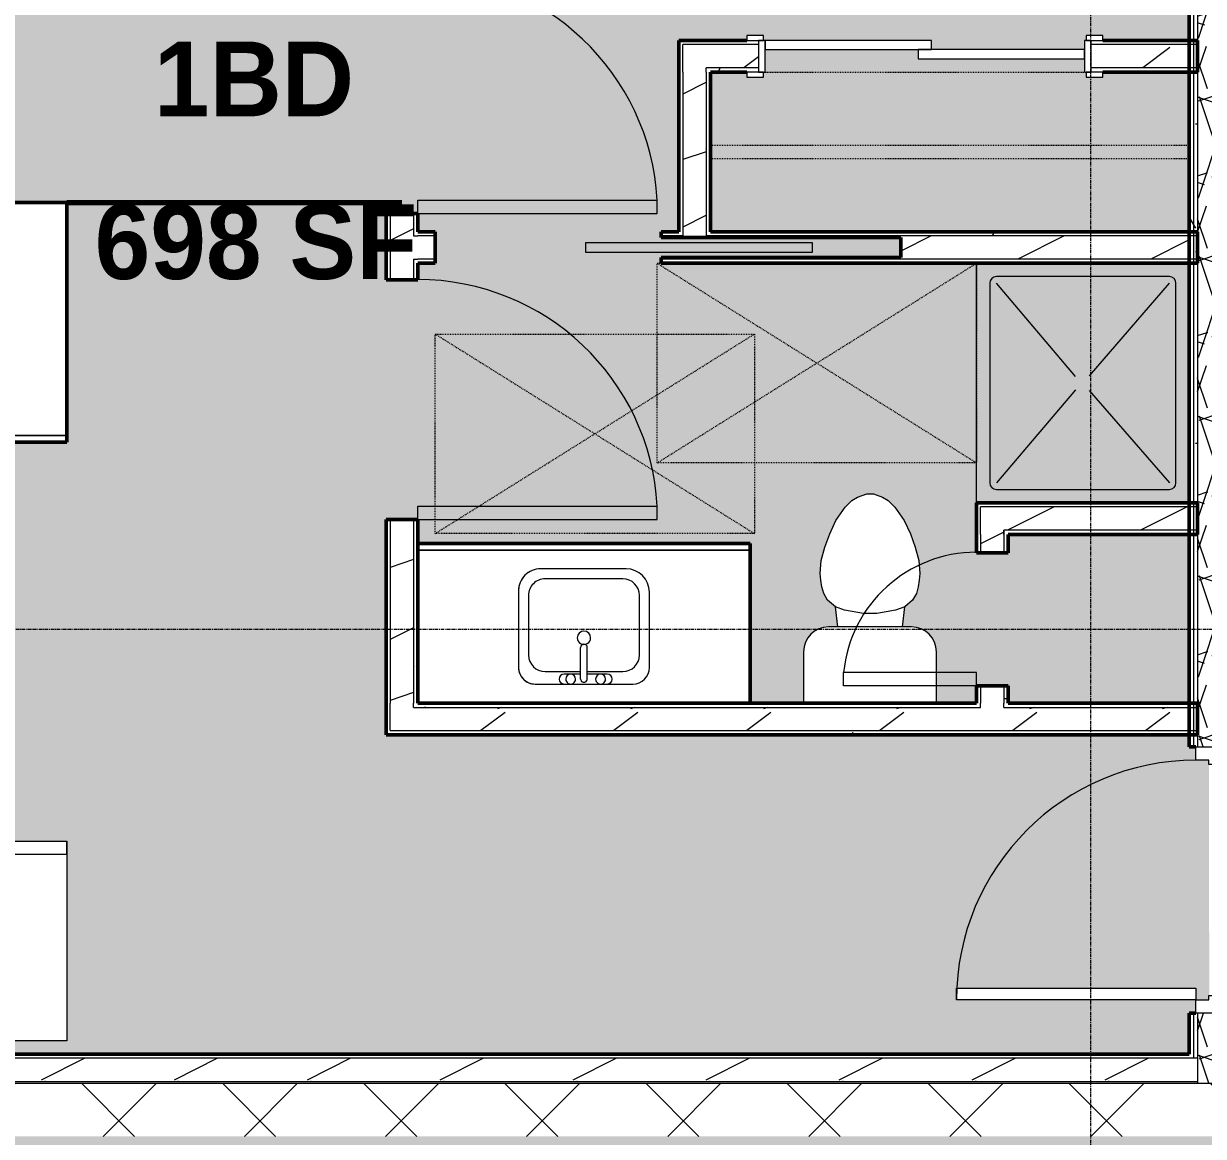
# Model space of a CAD drawing. Header units: inches. Extents: x -4294 to -464, y 9706 to 12475.
# Drawn here: x -3641.8 to -3464.4, y 11771 to 11938.3 of the extents above; entities that cross this region are included whole.
import ezdxf

# ---------------------------------------------------------------- set-up
doc = ezdxf.new("R2010")
doc.units = ezdxf.units.IN
doc.header["$MEASUREMENT"] = 0
doc.linetypes.add('Dash', pattern=[0.25, 0.125, -0.125])
doc.linetypes.add('Grid Line 1_2_', pattern=[0.875, 0.5, -0.125, 0.125, -0.125])
for name, color, linetype, lineweight in [('0-1', 7, 'Continuous', 5), ('0-3', 130, 'Continuous', 70), ('A-ANNO-DIMS', 211, 'Continuous', 9), ('A-ANNO-DIMS-120', 211, 'Continuous', 9), ('A-AREA-2', 130, 'Continuous', 70), ('A-AREA-IDEN', 2, 'Continuous', 9), ('A-AREA-PATT-5', 41, 'Continuous', 9), ('A-DOOR', 31, 'Continuous', 13), ('A-DOOR-1', 7, 'Continuous', 9), ('A-DOOR-2', 90, 'Continuous', 20), ('A-DOOR-5', 31, 'Continuous', 9), ('A-DOOR-6', 31, 'Continuous', 20), ('A-DOOR-FRAM', 31, 'Continuous', 20), ('A-DOOR-FRAM-1', 90, 'Continuous', 20), ('A-GENM-HDLN-1', 7, 'Dash', 9), ('A-WALL', 113, 'Continuous', 13), ('A-WALL-2', 250, 'Continuous', 50), ('A-WALL-3', 50, 'Continuous', 13), ('A-WALL-4', 113, 'Continuous', 50), ('A-WALL-PATT-1', 7, 'Continuous', 9), ('A-WALL-PATT-2', 55, 'Continuous', 9), ('A-WALL-PATT-5', 111, 'Continuous', 9), ('I-WALL-1', 2, 'Continuous', 50), ('P-SANR-FIXT-1', 7, 'Continuous', 9), ('Q-CASE-1', 250, 'Continuous', 50), ('Q-CASE-2', 7, 'Continuous', 9), ('Q-CASE-HDLN-1', 7, 'Dash', 9), ('Q-SPCQ-1', 7, 'Continuous', 9), ('S-GRID-1', 1, 'Grid Line 1_2_', 9)]:
    doc.layers.add(name, color=color, linetype=linetype, lineweight=lineweight)
doc.layers.add('A-AREA-PATT-6', color=254, linetype='Continuous', lineweight=9, transparency=1)
doc.styles.add('Century Gothic_B', font='GOTHICB.TTF', dxfattribs={"height": 11.25})
doc.dimstyles.new('OD__1__Tol__', dxfattribs={"dimscale": 12, "dimtxt": 11.746893, "dimasz": 1.25, "dimexe": 0.9375, "dimexo": 0.625, "dimgap": 0.15625, "dimtad": 1, "dimdec": 0, "dimzin": 3, "dimdsep": 46, "dimlunit": 4, "dimtxsty": 'Century Gothic_B', "dimblk1": 'OBLIQUE', "dimblk2": 'OBLIQUE', "dimsah": 1, "dimcen": 0.09, "dimdle": 0.9375, "dimazin": 0, "dimtfac": 1, "dimtdec": 4, "dimtix": 1, "dimtmove": 0, "dimatfit": 3, "dimfxl": 1, "dimtvp": 1, "dimtfill": 1, "dimfrac": 2, "dimtolj": 1, "dimtzin": 0, "dimarcsym": 2})
pattern_1 = [(0, (0, 0), (38.4, 9.6), [1.584, -27.216, 1.584, -27.216, -153.6]), (0, (0, 0), (38.4, 9.6), [-57.6, 1.584, -56.016, 1.584, -27.216, -67.2]), (0, (0, 0), (38.4, 9.6), [-144, 1.584, -17.616, 1.584, -46.416]), (120, (14.4, 4.8), (-27.513844, 28.4553755), [1.584, -27.216, 1.584, -27.216, -153.6]), (120, (14.4, 4.8), (-27.513844, 28.4553755), [-57.6, 1.584, -56.016, 1.584, -27.216, -67.2]), (120, (14.4, 4.8), (-27.513844, 28.4553755), [-144, 1.584, -17.616, 1.584, -46.416]), (240, (19.2, 24), (-10.886156, -38.0553755), [1.584, -27.216, 1.584, -27.216, -153.6]), (240, (19.2, 24), (-10.886156, -38.0553755), [-57.6, 1.584, -56.016, 1.584, -27.216, -67.2]), (240, (19.2, 24), (-10.886156, -38.0553755), [-144, 1.584, -17.616, 1.584, -46.416])]
pattern_2 = [(216.87, (7.997, 19.992), (59.9755286, 39.9843071), [9.996, -89.964]), (206.565, (19.992, 13.994), (-19.991807, -19.992219), [22.352, -22.352]), (198.435, (19.992, 3.998), (-39.983821, -19.991955), [12.644, -50.576])]

# ---------------------------------------------------------------- blocks, each defined once
blk = doc.blocks.new('OD_CW_Closet - OD_CW_Closet-1929427-FLOOR PLAN - 1ST FLOOR')
at = {"layer": 'Q-CASE-HDLN-1'}
for p, q in [((0.74, -24), (0.74, 0)), ((0.74, 0), (6.24, 0)), ((8.99, 0), (56.99, 0)), ((59.74, 0), (72.74, 0)), ((72.74, 0), (72.74, -24)), ((0.74, -11), (72.74, -11)), ((0.74, -13), (72.74, -13)), ((72.74, -24), (0.74, -24))]:
    blk.add_line(p, q, dxfattribs=at)
blk = doc.blocks.new('Refrigerator_-_Side-by-Side_6047 - 36_ X 30_-1372843-FLOOR PLAN - 1ST FLOOR')
at = {"layer": 'Q-SPCQ-1'}
for p, q in [((-17.88, 15.58), (17.87, 15.58)), ((-17.88, -14.42), (-17.88, 15.58)), ((-17.88, 15.58), (-3.13, 15.58)), ((-17.88, 15.58), (-17.88, 13.58)), ((-3.13, 13.58), (-3.13, 15.58)), ((-2.63, 15.58), (17.87, 15.58)), ((-2.63, 15.58), (-2.63, 13.58)), ((17.87, 15.58), (17.87, -14.42)), ((17.87, 13.58), (17.87, 15.58)), ((-3.13, 13.58), (-17.88, 13.58)), ((17.87, 13.58), (-2.63, 13.58)), ((17.87, -14.42), (-17.88, -14.42))]:
    blk.add_line(p, q, dxfattribs=at)
blk = doc.blocks.new('OD_CW_Base Cabinet - OD_CW_Base Cabinet-2111620-FLOOR PLAN - 1ST FLOOR')
at = {"layer": 'Q-CASE-1'}
for p, q in [((0.74, -24), (0.74, 12)), ((0.74, 12), (61.2, 12)), ((91.2, 12), (151.66, 12)), ((151.66, 12), (151.66, -24)), ((151.66, -24), (0.74, -24))]:
    blk.add_line(p, q, dxfattribs=at)
at = {"layer": 'Q-CASE-2'}
for p, q in [((0.74, 11), (0.74, 12)), ((0.74, 12), (61.2, 12)), ((61.2, 11), (0.74, 11)), ((0.74, -24), (0.74, 11)), ((0.74, 11), (61.2, 11)), ((91.2, 12), (151.66, 12)), ((151.66, 11), (91.2, 11)), ((91.2, 11), (151.66, 11)), ((151.66, 12), (151.66, 11)), ((151.66, 11), (151.66, -24)), ((151.66, -24), (0.74, -24))]:
    blk.add_line(p, q, dxfattribs=at)
blk = doc.blocks.new('FOLDING_SLIDING CLOSET - 48_ x 80_-1372832-FLOOR PLAN - 1ST FLOOR')
at = {"layer": 'A-DOOR-1'}
for p, q in [((-24.25, 3), (-26.75, 3)), ((-26.75, 3), (-26.75, 2.25)), ((-26.75, 2.25), (-24.25, 2.25)), ((-24.25, 2.25), (-24.25, 3)), ((26.75, 3), (24.25, 3)), ((24.25, 3), (24.25, 2.25)), ((24.25, 2.25), (26.75, 2.25)), ((26.75, 2.25), (26.75, 3)), ((-24.25, -2.5), (-26.75, -2.5)), ((-26.75, -2.5), (-26.75, -3.25)), ((-26.75, -3.25), (-24.25, -3.25)), ((-24.25, -3.25), (-24.25, -2.5)), ((26.75, -2.5), (24.25, -2.5)), ((24.25, -2.5), (24.25, -3.25)), ((24.25, -3.25), (26.75, -3.25)), ((26.75, -3.25), (26.75, -2.5))]:
    blk.add_line(p, q, dxfattribs=at)
at = {"layer": 'A-DOOR-2'}
for p, q in [((1, 2.25), (-24, 2.25)), ((-24, 2.25), (-24, 0.87)), ((1, 0.87), (1, 2.25)), ((-24, 0.87), (1, 0.87)), ((24, 0.87), (-1, 0.87)), ((-1, 0.87), (-1, -0.5)), ((24, -0.5), (24, 0.87)), ((-1, -0.5), (24, -0.5))]:
    blk.add_line(p, q, dxfattribs=at)
at = {"layer": 'A-DOOR-FRAM-1'}
for p, q in [((-24, 2.25), (-25, 2.25)), ((-25, 2.25), (-25, -2.5)), ((-24, -2.5), (-24, 2.25)), ((24, 2.25), (24, -2.5)), ((25, 2.25), (24, 2.25)), ((25, -2.5), (25, 2.25)), ((-25, -2.5), (-24, -2.5)), ((24, -2.5), (25, -2.5))]:
    blk.add_line(p, q, dxfattribs=at)
blk = doc.blocks.new('Single-Flush - 36_ x 84_-1372839-FLOOR PLAN - 1ST FLOOR')
at = {"layer": 'A-DOOR-1'}
blk.add_arc((18, 2.37), 36.07, 93.1789, 180, dxfattribs=at)
at = {"layer": 'A-DOOR-2'}
for p, q in [((16, 2.37), (16, 38.39)), ((18, 38.39), (16, 38.39)), ((18, 2.37), (18, 38.39)), ((18, 2.37), (16, 2.37))]:
    blk.add_line(p, q, dxfattribs=at)
blk = doc.blocks.new('M_Sink Vanity-Square - 500 x 440mm-1352614-FLOOR PLAN - 1ST FLOOR')
at = {"layer": 'P-SANR-FIXT-1'}
for p, q in [((7.96, 7.09), (-6.72, 7.09)), ((7.96, 7.09), (-6.72, 7.09)), ((3.62, 7.09), (-2.88, 7.09)), ((-2.88, 5.59), (0.12, 5.59)), ((0.12, 6.33), (0.12, 1.59)), ((1.12, 6.33), (1.12, 1.59)), ((1.12, 5.59), (3.62, 5.59)), ((-9.22, 4.59), (-9.22, -6.73)), ((-9.22, 4.59), (-9.22, -6.73)), ((0.12, 5.22), (-5.22, 5.22)), ((6.46, 5.22), (1.12, 5.22)), ((10.46, -6.91), (10.46, 4.59)), ((10.46, -6.91), (10.46, 4.59)), ((-7.72, 2.72), (-7.72, -6.23)), ((8.96, -6.23), (8.96, 2.72)), ((-5.22, -8.73), (6.46, -8.73)), ((-5.72, -10.23), (7.14, -10.23)), ((-5.72, -10.23), (7.14, -10.23))]:
    blk.add_line(p, q, dxfattribs=at)
for centre, radius, start, end in [((-6.72, 4.59), 2.5, 90, 180), ((-6.72, 4.59), 2.5, 90, 180), ((-2.88, 6.34), 0.75, 90, 270), ((-1.88, 6.34), 0.75, 360, 180), ((-1.88, 6.34), 0.75, 180, 0), ((0.62, 6.33), 0.5, 360, 180), ((2.62, 6.34), 0.75, 360, 180), ((2.62, 6.34), 0.75, 180, 360), ((3.62, 6.34), 0.75, 270, 90), ((7.96, 4.59), 2.5, 0, 90), ((7.96, 4.59), 2.5, 360, 90), ((-5.22, 2.72), 2.5, 90, 180), ((6.46, 2.72), 2.5, 0, 90), ((0.62, 0.13), 1, 360, 180), ((0.62, 0.13), 1, 180, 0), ((0.62, 1.59), 0.5, 180, 0), ((-5.72, -6.73), 3.5, 180, 270), ((-5.72, -6.73), 3.5, 180, 270), ((-5.22, -6.23), 2.5, 180, 270), ((6.46, -6.23), 2.5, 270, 0), ((7.14, -6.91), 3.32, 270, 360), ((7.14, -6.91), 3.32, 270, 0)]:
    blk.add_arc(centre, radius, start, end, dxfattribs=at)
blk = doc.blocks.new('Toilet-Domestic-3D - Toilet-Domestic-3D-V13-FLOOR PLAN - 1ST FLOOR')
at = {"layer": 'P-SANR-FIXT-1'}
for p, q in [((-3.74, 10), (-2.74, 11)), ((-2.74, 11), (-1.87, 11.5)), ((-1.87, 11.5), (-0.5, 12)), ((-0.5, 12), (0.5, 12)), ((0.5, 12), (1.87, 11.5)), ((1.87, 11.5), (2.74, 11)), ((2.74, 11), (3.74, 10)), ((-5.13, 8), (-3.74, 10)), ((3.74, 10), (5.13, 8)), ((-6.06, 6), (-5.13, 8)), ((5.13, 8), (6.06, 6)), ((-6.79, 4), (-6.06, 6)), ((6.06, 6), (6.79, 4)), ((-7.33, 1.99), (-6.79, 4)), ((6.79, 4), (7.33, 1.99)), ((-7.5, 0), (-7.33, 1.99)), ((7.33, 1.99), (7.5, 0)), ((-7.41, -1), (-7.5, 0)), ((-7.24, -2), (-7.41, -1)), ((7.41, -1), (7.24, -2)), ((7.5, 0), (7.41, -1)), ((-6.97, -3), (-7.24, -2)), ((-6.4, -4), (-6.97, -3)), ((6.97, -3), (6.4, -4)), ((7.24, -2), (6.97, -3)), ((-5.21, -5), (-6.4, -4)), ((-3.84, -5.5), (-5.21, -5)), ((-4.86, -8.02), (-5.21, -5)), ((5.21, -5), (3.84, -5.5)), ((4.86, -8.02), (5.21, -5)), ((6.4, -4), (5.21, -5)), ((-1, -6), (-3.84, -5.5)), ((1, -6), (-1, -6)), ((3.84, -5.5), (1, -6)), ((6.25, -8.02), (-6.25, -8.02)), ((-9.98, -11.75), (-9.98, -19.48)), ((9.98, -19.48), (9.98, -11.75))]:
    blk.add_line(p, q, dxfattribs=at)
for centre, start, end in [((-6.25, -11.75), 90, 180), ((6.25, -11.75), 0, 90)]:
    blk.add_arc(centre, 3.73, start, end, dxfattribs=at)
blk = doc.blocks.new('OD_CW_Base Cabinet - OD_CW_Base Cabinet-1893915-FLOOR PLAN - 1ST FLOOR')
at = {"layer": 'Q-CASE-1'}
for p, q in [((0.74, 0), (50.74, 0)), ((50.74, 0), (50.74, -24))]:
    blk.add_line(p, q, dxfattribs=at)
at = {"layer": 'Q-CASE-2'}
for p, q in [((0.74, 0), (50.74, 0)), ((50.74, -1), (0.74, -1)), ((0.74, -1), (50.74, -1)), ((50.74, 0), (50.74, -1)), ((50.74, -1), (50.74, -24))]:
    blk.add_line(p, q, dxfattribs=at)
blk = doc.blocks.new('Shower Base-3D - 32_ x 36_-1893838-FLOOR PLAN - 1ST FLOOR')
at = {"layer": 'P-SANR-FIXT-1'}
for p, q in [((-16, -18), (-16, 18)), ((13, 16), (-13, 16)), ((-14, 15), (-14, -15)), ((-1.13, 0.98), (-13, 15)), ((1.01, 1.11), (13, 15)), ((14, -15), (14, 15)), ((-1.12, -1), (-13, -15)), ((0.97, -1.14), (13, -15)), ((-13, -16), (13, -16))]:
    blk.add_line(p, q, dxfattribs=at)
for centre, start, end in [((-13, 15), 90, 180), ((13, 15), 360, 90), ((-13, -15), 180, 270), ((13, -15), 270, 0)]:
    blk.add_arc(centre, 1, start, end, dxfattribs=at)
blk = doc.blocks.new('ADA Clearances - 30_x48_-V35-FLOOR PLAN - 1ST FLOOR')
at = {"layer": 'A-GENM-HDLN-1'}
for p, q in [((15, 24), (-15, -24)), ((-15, 24), (15, -24)), ((-15, -24), (-15, 24)), ((-15, 24), (15, 24)), ((15, 24), (15, 23.37)), ((15, -24), (-15, -24))]:
    blk.add_line(p, q, dxfattribs=at)
blk = doc.blocks.new('Single-Flush - CLOSET-1720256-FLOOR PLAN - 1ST FLOOR')
at = {"layer": 'A-DOOR-1'}
blk.add_arc((10, -2.38), 20.07, 180, 264.2799, dxfattribs=at)
at = {"layer": 'A-DOOR-2'}
for p, q in [((8, -2.38), (8, -22.34)), ((10, -2.38), (8, -2.38)), ((10, -2.38), (10, -22.34)), ((10, -22.34), (8, -22.34))]:
    blk.add_line(p, q, dxfattribs=at)
blk = doc.blocks.new('ADA Clearances - 30_x48_-1721104-FLOOR PLAN - 1ST FLOOR')
at = {"layer": 'A-GENM-HDLN-1'}
for p, q in [((15, 24), (-15, -24)), ((-15, 24), (15, -24)), ((-15, -24), (-15, 24)), ((-15, 24), (15, 24)), ((15, 24), (15, -24)), ((15, -24), (-15, -24))]:
    blk.add_line(p, q, dxfattribs=at)
blk = doc.blocks.new('Pocket_Door_2385 - 34_ x 80_-1722096-FLOOR PLAN - 1ST FLOOR')
at = {"layer": 'A-DOOR-2'}
for p, q in [((-39.67, -0.75), (-39.67, 0.75)), ((-39.67, 0.75), (-5.67, 0.75)), ((-5.67, 0.75), (-5.67, -0.75)), ((-5.67, -0.75), (-39.67, -0.75))]:
    blk.add_line(p, q, dxfattribs=at)
blk = doc.blocks.new('CTR - 1st Phase - Unit Layouts_rvt-1-FLOOR PLAN - 1ST FLOOR')
at = {"layer": 'A-WALL-PATT-1'}
h = blk.add_hatch(dxfattribs=at)
h.set_pattern_fill('FP_3', color=256, style=0, pattern_type=2)
h.set_pattern_definition(pattern_1)
h.paths.add_polyline_path([(-3586.65, 11831.99), (-3586.65, 11863.74), (-3587.27, 11863.74), (-3587.27, 11831.99)], flags=0)
h.paths.add_polyline_path([(-3587.27, 11899.74), (-3586.65, 11899.74), (-3586.65, 11909.74), (-3587.27, 11909.74), (-3587.27, 11902.86)], flags=0)
h.paths.add_polyline_path([(-3586.65, 11945.74), (-3586.65, 11962.99), (-3587.27, 11962.99), (-3587.27, 11945.74)], flags=0)
h.paths.add_polyline_path([(-3586.65, 11966.49), (-3586.65, 11972.69), (-3587.27, 11972.69), (-3587.27, 11966.49)], flags=0)
h.paths.add_polyline_path([(-3587.27, 12034.69), (-3586.65, 12034.69), (-3586.65, 12045.94), (-3587.27, 12045.94), (-3587.27, 12036.44)], flags=0)
h.paths.add_polyline_path([(-3587.27, 12049.44), (-3586.65, 12049.44), (-3586.66, 12080.06), (-3587.27, 12080.06), (-3587.27, 12050.06)], flags=0)
h = blk.add_hatch(dxfattribs=at)
h.set_pattern_fill('FP_3', color=256, style=0, pattern_type=2)
h.set_pattern_definition(pattern_1)
h.paths.add_polyline_path([(-3582.52, 11836.11), (-3582.52, 11863.74), (-3583.15, 11863.74), (-3583.15, 11836.11)], flags=0)
h.paths.add_polyline_path([(-3583.15, 11899.74), (-3582.52, 11899.74), (-3582.52, 11902.86), (-3583.15, 11902.86), (-3583.15, 11902.03)], flags=0)
h.paths.add_polyline_path([(-3582.52, 11906.36), (-3582.52, 11909.74), (-3583.15, 11909.74), (-3583.15, 11906.36)], flags=0)
h.paths.add_polyline_path([(-3582.52, 11945.74), (-3582.52, 11972.69), (-3583.15, 11972.69), (-3583.15, 11945.74)], flags=0)
h.paths.add_polyline_path([(-3582.52, 12034.69), (-3582.52, 12080.06), (-3583.15, 12080.06), (-3583.15, 12034.69)], flags=0)
h = blk.add_hatch(dxfattribs=at)
h.set_pattern_fill('FP_3', color=256, style=0, pattern_type=2)
h.set_pattern_definition(pattern_1)
h.paths.add_polyline_path([(-3538.52, 11930.99), (-3531.27, 11930.99), (-3531.27, 11931.61), (-3539.15, 11931.61), (-3539.15, 11930.99)], flags=0)
h.paths.add_polyline_path([(-3466.52, 11930.99), (-3466.52, 11931.61), (-3481.27, 11931.61), (-3481.27, 11930.99), (-3477.34, 11930.99)], flags=0)
h = blk.add_hatch(dxfattribs=at)
h.set_pattern_fill('FP_3', color=256, style=0, pattern_type=2)
h.set_pattern_definition(pattern_1)
h.paths.add_polyline_path([(-3579.9, 11906.36), (-3579.9, 11906.99), (-3582.52, 11906.99), (-3582.52, 11906.36)], flags=0)
h.paths.add_polyline_path([(-3539.15, 11906.36), (-3466.52, 11906.38), (-3466.52, 11906.99), (-3539.15, 11906.99), (-3539.15, 11906.66)], flags=0)
h.paths.add_polyline_path([(-3545.9, 11906.36), (-3542.65, 11906.36), (-3542.65, 11906.99), (-3545.9, 11906.99), (-3545.9, 11906.66)], flags=0)
h = blk.add_hatch(dxfattribs=at)
h.set_pattern_fill('FP_3', color=256, style=0, pattern_type=2)
h.set_pattern_definition(pattern_1)
h.paths.add_polyline_path([(-3493.77, 11836.11), (-3493.77, 11838.74), (-3494.4, 11838.74), (-3494.4, 11836.11)], flags=0)
h.paths.add_polyline_path([(-3493.77, 11858.74), (-3493.77, 11861.49), (-3494.4, 11861.49), (-3494.4, 11858.74)], flags=0)
h = blk.add_hatch(dxfattribs=at)
h.set_pattern_fill('FP_3', color=256, style=0, pattern_type=2)
h.set_pattern_definition(pattern_1)
h.paths.add_polyline_path([(-3494.4, 11835.49), (-3466.52, 11835.52), (-3466.52, 11836.11), (-3494.4, 11836.11)], flags=0)
h.paths.add_polyline_path([(-3582.52, 11835.49), (-3497.9, 11835.49), (-3497.9, 11836.11), (-3583.15, 11836.11), (-3583.15, 11835.49)], flags=0)
h = blk.add_hatch(dxfattribs=at)
h.set_pattern_fill('FP_3', color=256, style=0, pattern_type=2)
h.set_pattern_definition(pattern_1)
h.paths.add_polyline_path([(-3532.47, 11831.36), (-3466.52, 11831.37), (-3466.52, 11831.99), (-3587.27, 11831.99), (-3587.27, 11831.36), (-3532.52, 11831.36)], flags=0)
at = {"layer": 'A-WALL-PATT-2'}
h = blk.add_hatch(dxfattribs=at)
h.set_pattern_fill('FP_7', color=256, style=0, pattern_type=2)
h.set_pattern_definition(pattern_2)
h.paths.add_polyline_path([(-3583.15, 11835.49), (-3583.15, 11863.74), (-3586.65, 11863.74), (-3586.65, 11835.49)], flags=0)
h.paths.add_polyline_path([(-3586.65, 11899.74), (-3583.15, 11899.74), (-3583.15, 11909.74), (-3586.65, 11909.74)], flags=0)
h.paths.add_polyline_path([(-3583.15, 11945.74), (-3583.15, 11972.69), (-3586.65, 11972.69), (-3586.65, 11945.74)], flags=0)
h.paths.add_polyline_path([(-3586.65, 12034.69), (-3583.15, 12034.69), (-3583.15, 12080.69), (-3586.65, 12080.69), (-3586.65, 12045.94)], flags=0)
h = blk.add_hatch(dxfattribs=at)
h.set_pattern_fill('FP_7', color=256, style=0, pattern_type=2)
h.set_pattern_definition(pattern_2)
h.paths.add_polyline_path([(-3531.27, 11931.61), (-3531.27, 11935.11), (-3542.65, 11935.11), (-3542.65, 11931.61), (-3539.15, 11931.61)], flags=0)
h.paths.add_polyline_path([(-3481.27, 11931.61), (-3466.52, 11931.61), (-3466.52, 11935.11), (-3481.27, 11935.11)], flags=0)
h = blk.add_hatch(dxfattribs=at)
h.set_pattern_fill('FP_7', color=256, style=0, pattern_type=2)
h.set_pattern_definition(pattern_2)
h.paths.add_polyline_path([(-3542.65, 11906.36), (-3539.15, 11906.36), (-3539.15, 11931.61), (-3542.65, 11931.61), (-3542.65, 11906.66)], flags=0)
h = blk.add_hatch(dxfattribs=at)
h.set_pattern_fill('FP_7', color=256, style=0, pattern_type=2)
h.set_pattern_definition(pattern_2)
h.paths.add_polyline_path([(-3583.15, 11902.86), (-3579.9, 11902.86), (-3579.9, 11906.36), (-3583.15, 11906.36)], flags=0)
h.paths.add_polyline_path([(-3466.52, 11902.86), (-3466.52, 11906.36), (-3545.9, 11906.36), (-3545.9, 11906.11), (-3509.9, 11906.11), (-3509.9, 11903.11), (-3545.9, 11903.11), (-3545.9, 11902.86), (-3477.34, 11902.86)], flags=0)
h = blk.add_hatch(dxfattribs=at)
h.set_pattern_fill('FP_7', color=256, style=0, pattern_type=2)
h.set_pattern_definition(pattern_2)
h.paths.add_polyline_path([(-3494.4, 11862.11), (-3466.52, 11862.11), (-3466.52, 11865.61), (-3497.9, 11865.61), (-3497.9, 11862.11)], flags=0)
h = blk.add_hatch(dxfattribs=at)
h.set_pattern_fill('FP_7', color=256, style=0, pattern_type=2)
h.set_pattern_definition(pattern_2)
h.paths.add_polyline_path([(-3497.9, 11835.49), (-3494.4, 11835.49), (-3494.4, 11838.74), (-3497.9, 11838.74), (-3497.9, 11835.91)], flags=0)
h.paths.add_polyline_path([(-3497.9, 11858.74), (-3494.4, 11858.74), (-3494.4, 11862.11), (-3497.9, 11862.11), (-3497.9, 11861.49)], flags=0)
h = blk.add_hatch(dxfattribs=at)
h.set_pattern_fill('FP_7', color=256, style=0, pattern_type=2)
h.set_pattern_definition(pattern_2)
h.paths.add_polyline_path([(-3477.34, 11831.99), (-3465.27, 11831.99), (-3466.52, 11832.14), (-3466.52, 11835.49), (-3586.65, 11835.46), (-3586.65, 11831.99), (-3504.9, 11831.99)], flags=0)
at = {"layer": 'A-AREA-2'}
blk.add_line((-3635.27, 11911.36), (-3584.9, 11911.36), dxfattribs=at)
at = {"layer": 'A-WALL-2'}
for p, q in [((-3533.02, 11935.74), (-3543.27, 11935.74)), ((-3543.27, 11935.74), (-3543.27, 11935.11)), ((-3543.27, 11935.11), (-3543.27, 11930.99)), ((-3465.27, 11935.74), (-3479.52, 11935.74)), ((-3465.27, 11930.99), (-3465.27, 11935.74)), ((-3543.27, 11930.99), (-3543.27, 11906.99)), ((-3538.52, 11930.99), (-3533.02, 11930.99)), ((-3538.52, 11906.99), (-3538.52, 11930.99)), ((-3479.52, 11930.99), (-3465.27, 11930.99)), ((-3582.52, 11909.74), (-3587.27, 11909.74)), ((-3587.27, 11909.74), (-3587.27, 11899.74)), ((-3582.52, 11906.99), (-3582.52, 11909.74)), ((-3579.9, 11906.99), (-3582.52, 11906.99)), ((-3579.9, 11902.24), (-3579.9, 11906.99)), ((-3543.27, 11906.99), (-3545.9, 11906.99)), ((-3545.9, 11906.99), (-3545.9, 11906.11)), ((-3545.9, 11906.11), (-3509.9, 11906.11)), ((-3465.27, 11906.99), (-3538.52, 11906.99)), ((-3509.9, 11906.11), (-3509.9, 11903.11)), ((-3465.27, 11902.24), (-3465.27, 11906.99)), ((-3509.9, 11903.11), (-3545.9, 11903.11)), ((-3545.9, 11903.11), (-3545.9, 11902.24)), ((-3582.52, 11899.74), (-3582.52, 11902.24)), ((-3582.52, 11902.24), (-3579.9, 11902.24)), ((-3545.9, 11902.24), (-3465.27, 11902.24)), ((-3587.27, 11899.74), (-3582.52, 11899.74)), ((-3465.27, 11866.24), (-3498.52, 11866.24)), ((-3498.52, 11866.24), (-3498.52, 11865.61)), ((-3498.52, 11865.61), (-3498.52, 11861.49)), ((-3465.27, 11861.49), (-3465.27, 11866.24)), ((-3582.52, 11863.74), (-3587.27, 11863.74)), ((-3587.27, 11863.74), (-3587.27, 11836.11)), ((-3582.52, 11836.11), (-3582.52, 11863.74)), ((-3498.52, 11861.49), (-3498.52, 11858.74)), ((-3493.77, 11861.49), (-3465.27, 11861.49)), ((-3493.77, 11858.74), (-3493.77, 11861.49)), ((-3498.52, 11858.74), (-3493.77, 11858.74)), ((-3493.77, 11838.74), (-3498.52, 11838.74)), ((-3498.52, 11838.74), (-3498.52, 11836.11)), ((-3493.77, 11836.11), (-3493.77, 11838.74)), ((-3587.27, 11836.11), (-3587.27, 11831.99)), ((-3498.52, 11836.11), (-3582.52, 11836.11)), ((-3465.27, 11836.11), (-3493.77, 11836.11)), ((-3465.27, 11831.36), (-3465.27, 11836.11)), ((-3587.27, 11831.99), (-3587.27, 11831.36)), ((-3587.27, 11831.36), (-3465.27, 11831.36))]:
    blk.add_line(p, q, dxfattribs=at)
at = {"layer": 'A-WALL-3'}
for p, q in [((-3531.27, 11935.11), (-3542.65, 11935.11)), ((-3542.65, 11931.61), (-3542.65, 11935.11)), ((-3465.27, 11935.11), (-3481.27, 11935.11)), ((-3542.65, 11930.99), (-3542.65, 11931.61)), ((-3542.65, 11930.99), (-3542.65, 11906.99)), ((-3531.27, 11931.61), (-3539.15, 11931.61)), ((-3539.15, 11930.99), (-3539.15, 11931.61)), ((-3539.15, 11930.99), (-3539.15, 11906.99)), ((-3465.27, 11931.61), (-3481.27, 11931.61)), ((-3586.65, 11909.74), (-3586.65, 11899.74)), ((-3583.15, 11909.74), (-3583.15, 11906.36)), ((-3583.15, 11906.36), (-3582.52, 11906.36)), ((-3579.9, 11906.36), (-3582.52, 11906.36)), ((-3542.65, 11906.36), (-3545.9, 11906.36)), ((-3542.65, 11906.99), (-3542.65, 11906.36)), ((-3539.15, 11906.99), (-3539.15, 11906.36)), ((-3465.27, 11906.36), (-3539.15, 11906.36)), ((-3583.15, 11902.86), (-3583.15, 11899.74)), ((-3583.15, 11902.86), (-3582.52, 11902.86)), ((-3579.9, 11902.86), (-3582.52, 11902.86)), ((-3465.27, 11902.86), (-3545.9, 11902.86)), ((-3465.27, 11865.61), (-3497.9, 11865.61)), ((-3497.9, 11862.11), (-3497.9, 11865.61)), ((-3586.65, 11863.74), (-3586.65, 11836.11)), ((-3583.15, 11863.74), (-3583.15, 11836.11)), ((-3497.9, 11861.49), (-3497.9, 11862.11)), ((-3494.4, 11862.11), (-3494.4, 11861.49)), ((-3465.27, 11862.11), (-3494.4, 11862.11)), ((-3494.4, 11861.49), (-3494.4, 11862.11)), ((-3497.9, 11861.49), (-3497.9, 11858.74)), ((-3494.4, 11861.49), (-3494.4, 11858.74)), ((-3497.9, 11838.74), (-3497.9, 11836.11)), ((-3494.4, 11838.74), (-3494.4, 11836.11)), ((-3586.65, 11835.49), (-3586.65, 11836.11)), ((-3586.65, 11831.99), (-3586.65, 11835.49)), ((-3583.15, 11835.49), (-3583.15, 11836.11)), ((-3583.15, 11835.49), (-3497.9, 11835.49)), ((-3497.9, 11835.49), (-3497.9, 11836.11)), ((-3494.4, 11835.49), (-3494.4, 11836.11)), ((-3494.4, 11835.49), (-3465.27, 11835.49)), ((-3586.65, 11831.99), (-3465.27, 11831.99))]:
    blk.add_line(p, q, dxfattribs=at)
at = {"layer": '0-3'}
for name, p, rotation in [('Single-Flush - 36_ x 84_-1372839-FLOOR PLAN - 1ST FLOOR', (-3584.9, 11927.74), 270), ('OD_CW_Base Cabinet - OD_CW_Base Cabinet-2111620-FLOOR PLAN - 1ST FLOOR', (-3634.54, 11887.36), 180), ('Pocket_Door_2385 - 34_ x 80_-1722096-FLOOR PLAN - 1ST FLOOR', (-3562.9, 11904.61), 180), ('ADA Clearances - 30_x48_-V35-FLOOR PLAN - 1ST FLOOR', (-3522.52, 11887.24), 90.00000000000887), ('Single-Flush - 36_ x 84_-1372839-FLOOR PLAN - 1ST FLOOR', (-3584.9, 11881.74), 270), ('ADA Clearances - 30_x48_-1721104-FLOOR PLAN - 1ST FLOOR', (-3555.9, 11876.61), 90.00000000001225), ('Single-Flush - CLOSET-1720256-FLOOR PLAN - 1ST FLOOR', (-3496.15, 11848.74), 270.000000000006), ('M_Sink Vanity-Square - 500 x 440mm-1352614-FLOOR PLAN - 1ST FLOOR', (-3556.91, 11846.08), 180)]:
    blk.add_blockref(name, p, dxfattribs=dict(at, rotation=rotation))
for name, p in [('FOLDING_SLIDING CLOSET - 48_ x 80_-1372832-FLOOR PLAN - 1ST FLOOR', (-3506.27, 11933.49)), ('OD_CW_Closet - OD_CW_Closet-1929427-FLOOR PLAN - 1ST FLOOR', (-3539.26, 11930.99)), ('Shower Base-3D - 32_ x 36_-1893838-FLOOR PLAN - 1ST FLOOR', (-3482.52, 11884.24)), ('Toilet-Domestic-3D - Toilet-Domestic-3D-V13-FLOOR PLAN - 1ST FLOOR', (-3514.52, 11855.59)), ('OD_CW_Base Cabinet - OD_CW_Base Cabinet-1893915-FLOOR PLAN - 1ST FLOOR', (-3583.26, 11860.11)), ('Refrigerator_-_Side-by-Side_6047 - 36_ X 30_-1372843-FLOOR PLAN - 1ST FLOOR', (-3653.15, 11799.79))]:
    blk.add_blockref(name, p, dxfattribs=at)
blk = doc.blocks.new('CTR - 1st Phase - Shell_rvt-1-FLOOR PLAN - 1ST FLOOR')
at = {"layer": 'S-GRID-1'}
for p, q in [((-3481.32, 9836.18), (-3481.32, 12413.74)), ((-464.45, 11847.19), (-4232.19, 11847.19))]:
    blk.add_line(p, q, dxfattribs=at)
blk = doc.blocks.new('HOLLOW METAL - UNIT DOOR-1922532-FLOOR PLAN - 1ST FLOOR')
at = {"layer": 'A-DOOR-5'}
blk.add_arc((18, -2.25), 36, 180, 270, dxfattribs=at)
at = {"layer": 'A-DOOR-6'}
for p, q in [((16.25, -2.25), (18, -2.25)), ((16.25, -38.25), (16.25, -2.25)), ((18, -2.25), (18, -38.25)), ((18, -38.25), (16.25, -38.25))]:
    blk.add_line(p, q, dxfattribs=at)
at = {"layer": 'A-DOOR-FRAM'}
for p, q in [((-20, 3.5), (-18, 3.5)), ((-20, -2.25), (-20, 3.5)), ((-18, 3.5), (-18, 1.5625)), ((18, 3.5), (20, 3.5)), ((18, 1.5625), (18, 3.5)), ((20, 3.5), (20, -2.25)), ((-18, 1.5625), (-17.375, 1.5625)), ((-17.375, 1.5625), (-17.375, -0.3125)), ((17.375, 1.5625), (18, 1.5625)), ((17.375, -0.3125), (17.375, 1.5625)), ((-18, -0.3125), (-18, -2.25)), ((-17.375, -0.3125), (-18, -0.3125)), ((18, -0.3125), (17.375, -0.3125)), ((18, -2.25), (18, -0.3125)), ((-18, -2.25), (-20, -2.25)), ((20, -2.25), (18, -2.25))]:
    blk.add_line(p, q, dxfattribs=at)
blk = doc.blocks.new('DIMBLOCK29-FLOOR PLAN - 1ST FLOOR')
at = {"layer": 'A-ANNO-DIMS-120', "lineweight": 50}
for p, q in [((-3736.8, 11777.18), (-3744.3, 11784.68)), ((-3736.8, 11777.18), (-3729.3, 11769.68)), ((-3736.8, 11540.8), (-3744.3, 11548.3)), ((-3736.8, 11540.8), (-3729.3, 11533.3))]:
    blk.add_line(p, q, dxfattribs=at)
at = {"layer": 'A-ANNO-DIMS-120'}
for p, q in [((-3739.91, 11777.18), (-3725.55, 11777.18)), ((-3736.8, 11777.18), (-3739.91, 11777.18)), ((-3736.8, 11540.8), (-3736.8, 11777.18)), ((-3493.56, 11540.8), (-3748.05, 11540.8)), ((-3736.8, 11540.8), (-3493.56, 11540.8))]:
    blk.add_line(p, q, dxfattribs=at)
at = {"layer": 'A-ANNO-DIMS-120', "color": 0, "insert": (-3753.09, 11633.63), "char_height": 11.25, "width": 60.8601, "attachment_point": 1, "rotation": 90, "line_spacing_factor": 0.984502, "style": 'Century Gothic_B', "bg_fill": 3, "box_fill_scale": 1.25, "bg_fill_color": 256, "bg_fill_true_color": 13158600, "bg_fill_transparency": 0}
blk.add_mtext('19\' - 8"', dxfattribs=at)
blk = doc.blocks.new('_Oblique')
at = {"color": 0, "linetype": 'ByBlock', "lineweight": -2}
blk.add_line((-0.5, -0.5), (0.5, 0.5), dxfattribs=at)
blk = doc.blocks.new('DIMBLOCK30-FLOOR PLAN - 1ST FLOOR')
at = {"layer": 'A-ANNO-DIMS-120'}
for p, q in [((-3736.8, 11777.18), (-3736.8, 12097.44)), ((-2525.91, 12086.19), (-3748.05, 12086.19)), ((-3736.8, 12086.19), (-2525.91, 12086.19)), ((-3739.91, 11777.18), (-3725.55, 11777.18)), ((-3736.8, 11777.18), (-3739.91, 11777.18))]:
    blk.add_line(p, q, dxfattribs=at)
at = {"layer": 'A-ANNO-DIMS-120', "lineweight": 50}
for p, q in [((-3736.8, 12086.19), (-3744.3, 12093.69)), ((-3736.8, 12086.19), (-3729.3, 12078.69)), ((-3736.8, 11777.18), (-3744.3, 11784.68)), ((-3736.8, 11777.18), (-3729.3, 11769.68))]:
    blk.add_line(p, q, dxfattribs=at)
at = {"layer": 'A-ANNO-DIMS-120', "color": 0, "insert": (-3753.09, 11906.32), "char_height": 11.25, "width": 60.8601, "attachment_point": 1, "rotation": 90, "line_spacing_factor": 0.984502, "style": 'Century Gothic_B', "bg_fill": 3, "box_fill_scale": 1.25, "bg_fill_color": 256, "bg_fill_true_color": 13158600, "bg_fill_transparency": 0}
blk.add_mtext('25\' - 9"', dxfattribs=at)

msp = doc.modelspace()

# ---------------------------------------------------------------- hatches: boundary and pattern name
at = {"layer": 'A-AREA-PATT-5'}
h = msp.add_hatch(color=256, dxfattribs=at)
h.paths.add_polyline_path([(-3465.52374, 11791.5394), (-3501.52374, 11791.5394), (-3501.52374, 11793.2894), (-3465.52374, 11793.2894)], flags=0)
h.paths.add_polyline_path([(-3635.27374, 11783.3644), (-3466.52374, 11783.3644), (-3466.52374, 11789.5394), (-3465.52374, 11789.5394), (-3465.52374, 11791.5394), (-3463.58624, 11791.5394), (-3463.58624, 11792.1644), (-3463.52374, 11792.1644), (-3463.5549, 11826.9144), (-3463.58624, 11826.9144), (-3463.58624, 11827.5394), (-3465.52374, 11827.5394), (-3465.52374, 11829.5394), (-3466.52374, 11829.5394), (-3466.52374, 11831.3644), (-3587.27374, 11831.3644), (-3587.27374, 11863.7394), (-3582.52374, 11863.7394), (-3582.52374, 11860.1144), (-3532.52374, 11860.1144), (-3532.52374, 11836.1144), (-3524.49996, 11836.1144), (-3524.49996, 11843.84062), (-3524.37299, 11844.80503), (-3524.00074, 11845.70373), (-3523.40857, 11846.47545), (-3522.63685, 11847.06762), (-3521.73815, 11847.43987), (-3520.69743, 11847.56684), (-3519.3854, 11847.56684), (-3519.73312, 11850.59062), (-3520.92487, 11851.59062), (-3521.49163, 11852.59062), (-3521.84943, 11854.10014), (-3521.98048, 11855.09616), (-3522.02374, 11855.59062), (-3521.84943, 11857.58301), (-3521.31149, 11859.59062), (-3520.58355, 11861.59062), (-3519.65093, 11863.59062), (-3518.2635, 11865.59062), (-3517.2635, 11866.59062), (-3516.39748, 11867.09062), (-3515.02374, 11867.59062), (-3514.02374, 11867.59062), (-3512.65, 11867.09062), (-3511.78397, 11866.59062), (-3510.78397, 11865.59062), (-3509.39654, 11863.59062), (-3508.46393, 11861.59062), (-3507.73599, 11859.59062), (-3507.19805, 11857.58301), (-3507.02374, 11855.59062), (-3507.19805, 11854.10014), (-3507.28789, 11853.59062), (-3507.55584, 11852.59062), (-3508.1226, 11851.59062), (-3509.31436, 11850.59062), (-3509.66207, 11847.56684), (-3508.27374, 11847.56684), (-3507.30932, 11847.43987), (-3506.41063, 11847.06762), (-3505.6389, 11846.47545), (-3505.04673, 11845.70373), (-3504.67448, 11844.80503), (-3504.54752, 11843.84062), (-3504.54752, 11836.1144), (-3498.52374, 11836.1144), (-3498.52374, 11838.7394), (-3493.77374, 11838.7394), (-3493.77374, 11836.1144), (-3466.52374, 11836.1144), (-3466.52374, 11861.4894), (-3493.77374, 11861.4894), (-3493.77374, 11858.7394), (-3498.52374, 11858.7394), (-3498.52374, 11866.2394), (-3466.52374, 11866.2394), (-3466.52374, 11902.2394), (-3545.89874, 11902.2394), (-3545.89874, 11903.1144), (-3509.89874, 11903.1144), (-3509.89874, 11906.1144), (-3545.89874, 11906.1144), (-3545.89874, 11906.9894), (-3543.27374, 11906.9894), (-3543.27374, 11935.7394), (-3533.02374, 11935.7394), (-3533.02374, 11936.4894), (-3530.52374, 11936.44506), (-3530.52374, 11935.7394), (-3505.27374, 11935.7394), (-3505.27374, 11934.3644), (-3482.27374, 11934.3644), (-3482.27374, 11935.7394), (-3482.02374, 11935.7394), (-3482.02374, 11936.4894), (-3479.52374, 11936.4894), (-3479.52374, 11935.7394), (-3466.52374, 11935.7394), (-3466.52374, 11976.0644), (-3546.52374, 11976.0644), (-3546.52374, 12054.0644), (-3466.52374, 12054.0644), (-3466.52374, 12080.0644), (-3582.52374, 12080.0644), (-3582.52374, 12036.4394), (-3581.77374, 12036.4394), (-3581.77374, 12033.9394), (-3582.52374, 12033.9394), (-3582.52374, 12002.6894), (-3583.89874, 12002.6894), (-3583.89874, 11973.6894), (-3582.52374, 11973.6894), (-3582.52374, 11973.4394), (-3581.77374, 11973.4394), (-3581.77374, 11970.9394), (-3582.52374, 11970.9394), (-3582.52374, 11945.7394), (-3587.27374, 11945.7394), (-3587.27374, 11962.3644), (-3623.27374, 11962.3644), (-3623.27374, 12080.0644), (-3724.97317, 12080.0644), (-3724.97317, 12063.9394), (-3742.97317, 12063.9394), (-3742.97317, 12067.9394), (-3778.97317, 12067.9394), (-3778.97317, 12063.9394), (-3796.97317, 12063.9394), (-3796.97317, 12080.0644), (-3819.32374, 12080.0644), (-3819.32374, 11839.3644), (-3744.53624, 11839.3644), (-3744.53624, 11807.3644), (-3671.02374, 11807.3644), (-3671.02374, 11815.3644), (-3635.27374, 11815.3644), (-3635.27374, 11785.3644), (-3671.02374, 11785.3644), (-3671.02374, 11783.3644), (-3670.2883, 11783.3644)], flags=0)
h.paths.add_polyline_path([(-3670.25058, 11872.78016), (-3670.84113, 11872.78016), (-3670.84113, 11873.03016), (-3673.4643, 11873.03016), (-3673.48538, 11873.28016), (-3674.41363, 11873.30222), (-3674.49958, 11873.33782), (-3674.55723, 11873.47701), (-3674.55723, 11875.3644), (-3786.19874, 11875.3644), (-3786.19874, 11911.3644), (-3773.98546, 11911.3644), (-3773.98546, 11921.81223), (-3757.48546, 11921.81223), (-3757.48546, 11911.3644), (-3745.98546, 11911.3644), (-3745.98546, 11921.81223), (-3729.48546, 11921.81223), (-3729.48546, 11911.3644), (-3717.98546, 11911.3644), (-3717.98546, 11921.81223), (-3701.48546, 11921.81223), (-3701.48546, 11911.3644), (-3689.98546, 11911.3644), (-3689.98546, 11921.81223), (-3673.48546, 11921.81223), (-3673.48546, 11911.3644), (-3661.98546, 11911.3644), (-3661.98546, 11921.81223), (-3645.48546, 11921.81223), (-3645.48546, 11911.3644), (-3635.27374, 11911.3644), (-3635.27374, 11875.3644), (-3650.55723, 11875.3644), (-3650.55723, 11873.47701), (-3650.75408, 11873.28016), (-3651.65018, 11873.28016), (-3651.65018, 11873.03016), (-3655.41481, 11873.03016), (-3655.41481, 11872.78016), (-3657.31624, 11872.78016), (-3657.31624, 11873.03016), (-3666.70727, 11873.03016), (-3666.73063, 11872.78016), (-3667.29782, 11872.78016), (-3667.29782, 11873.03016), (-3667.88837, 11873.03016), (-3667.88837, 11872.78016), (-3668.47892, 11872.78016), (-3668.47892, 11873.03016), (-3669.06947, 11873.03016), (-3669.06947, 11872.78016), (-3669.66002, 11872.78016), (-3669.66002, 11873.03016), (-3670.25058, 11873.03016)], flags=0)
h.paths.add_polyline_path([(-3583.14874, 11899.7394), (-3587.27374, 11899.7394), (-3587.27374, 11909.7394), (-3582.52374, 11909.7394), (-3582.52374, 11906.9894), (-3579.89874, 11906.9894), (-3579.89874, 11902.2394), (-3582.52374, 11902.2394), (-3582.52374, 11899.7394)], flags=0)
h.paths.add_polyline_path([(-3531.27374, 11906.9894), (-3466.52374, 11906.9894), (-3466.52374, 11930.9894), (-3479.52374, 11930.9894), (-3479.52374, 11930.2394), (-3482.02374, 11930.2394), (-3482.02374, 11930.9894), (-3482.27374, 11930.9894), (-3482.27374, 11932.9894), (-3507.27374, 11932.9894), (-3507.27374, 11934.3644), (-3530.27374, 11934.3644), (-3530.27374, 11930.9894), (-3530.52374, 11930.9894), (-3530.52374, 11930.2394), (-3533.02374, 11930.2394), (-3533.02374, 11930.9894), (-3538.52374, 11930.9894), (-3538.52374, 11906.9894), (-3533.02374, 11906.9894)], flags=0)
h.paths.add_polyline_path([(-3485.02374, 11956.13256), (-3485.02374, 11974.13256), (-3467.02374, 11974.13256), (-3467.02374, 11956.13256), (-3477.64409, 11956.13256)], flags=0)
h.paths.add_polyline_path([(-3618.52374, 11967.1144), (-3587.27374, 11967.1144), (-3587.27374, 11970.9394), (-3588.02374, 11970.9394), (-3588.02374, 11973.4394), (-3587.27374, 11973.4394), (-3587.27374, 11973.6894), (-3585.27374, 11973.6894), (-3585.27374, 12004.6894), (-3583.89874, 12004.6894), (-3583.89874, 12033.6894), (-3587.27374, 12033.6894), (-3587.27374, 12033.9394), (-3588.02374, 12033.9394), (-3588.02374, 12036.4394), (-3587.27374, 12036.4394), (-3587.27374, 12045.3144), (-3587.89874, 12045.3144), (-3587.89874, 12050.0644), (-3587.27374, 12050.0644), (-3587.27374, 12080.0644), (-3618.52374, 12080.0644), (-3618.52374, 12050.0644), (-3617.89874, 12050.0644), (-3617.89874, 12045.3144), (-3618.52374, 12045.3144), (-3618.52374, 11981.02522)], flags=0)
h.paths.add_polyline_path([(-3606.56098, 11975.1894), (-3614.02374, 11975.1894), (-3614.02374, 12000.1894), (-3588.02374, 12000.1894), (-3588.02374, 11975.1894), (-3588.35913, 11975.1894)], flags=0)
h.paths.add_polyline_path([(-3780.54611, 11979.6644), (-3806.48344, 11979.6644), (-3806.48344, 12014.6644), (-3800.48344, 12014.6644), (-3800.48344, 12015.6644), (-3728.48344, 12015.6644), (-3728.48344, 12014.6644), (-3722.48344, 12014.6644), (-3722.48344, 11979.6644)], flags=0)
h.paths.add_polyline_path([(-3677.48344, 12018.9894), (-3712.48344, 12018.9894), (-3712.48344, 12024.9894), (-3713.48344, 12024.9894), (-3713.48344, 12060.9894), (-3712.48344, 12060.9894), (-3712.48344, 12066.9894), (-3677.48344, 12066.9894), (-3677.48344, 12031.21296)], flags=0)
h.paths.add_polyline_path([(-3598.78145, 12052.59994), (-3599.23944, 12052.59994), (-3599.23944, 12053.09994), (-3615.51073, 12053.09994), (-3615.5482, 12052.59994), (-3616.23518, 12052.59994), (-3616.23518, 12053.09994), (-3617.24796, 12053.09994), (-3617.24796, 12078.34994), (-3589.24796, 12078.34994), (-3589.24796, 12053.09994), (-3598.75647, 12053.09994), (-3598.75647, 12052.59994)], flags=0)
h.paths.add_polyline_path([(-3467.02374, 12058.0644), (-3485.02374, 12058.0644), (-3485.02374, 12076.0644), (-3467.02374, 12076.0644)], flags=0)
at = {"layer": 'A-AREA-PATT-6'}
h = msp.add_hatch(color=256, dxfattribs=at)
h.paths.add_polyline_path([(-3449.77267, 11546.9894), (-3212.37374, 11546.9894), (-3212.37374, 11770.9894), (-3756.91124, 11770.9894), (-3756.91124, 11826.9894), (-3819.32374, 11826.9894), (-3819.32374, 11824.9894), (-3787.19874, 11824.9894), (-3787.19874, 11823.2394), (-3819.32374, 11823.2394), (-3819.32374, 11551.3644), (-3479.87374, 11551.3644), (-3479.87374, 11546.9894), (-3477.33713, 11546.9894)], flags=0)
h.paths.add_polyline_path([(-3821.84717, 11567.5394), (-3821.84717, 11759.7894), (-3823.32374, 11759.7894), (-3823.32374, 11567.7894), (-3822.19874, 11567.7894), (-3822.19874, 11567.5394)], flags=0)
h.paths.add_polyline_path([(-3823.19874, 11824.9894), (-3820.93344, 11824.9894), (-3820.93344, 11826.9894), (-3823.19874, 11826.9894)], flags=0)
h.paths.add_polyline_path([(-3822.82374, 11786.9894), (-3820.93344, 11786.9894), (-3820.93344, 11823.2394), (-3823.19874, 11823.2394), (-3823.19874, 11824.9894), (-3823.32374, 11824.9894), (-3823.32374, 11788.9894), (-3823.19874, 11788.9894), (-3823.19874, 11786.9894)], flags=0)
h.paths.add_polyline_path([(-3824.32374, 11788.9894), (-3824.32361, 11788.9894), (-3824.32374, 11821.61802), (-3826.51124, 11823.37258), (-3826.51124, 11789.6144), (-3825.13624, 11789.6144), (-3825.13624, 11788.9894), (-3824.43311, 11788.9894)], flags=0)
at = {"layer": 'A-WALL-PATT-5'}
h = msp.add_hatch(dxfattribs=at)
h.set_pattern_fill('FP_3', color=256, style=0, pattern_type=2)
h.set_pattern_definition(pattern_1)
h.paths.add_polyline_path([(-3465.89874, 11783.3644), (-3465.89874, 11789.5394), (-3466.52374, 11789.5394), (-3466.52374, 11783.3644)], flags=0)
h.paths.add_polyline_path([(-3466.52374, 11829.5394), (-3465.89874, 11829.5394), (-3465.89874, 11831.9894), (-3466.52374, 11831.9894)], flags=0)
h.paths.add_polyline_path([(-3465.89874, 11832.05645), (-3465.89874, 12080.6894), (-3466.52374, 12080.6894), (-3466.51731, 11832.12281)], flags=0)
h = msp.add_hatch(dxfattribs=at)
h.set_pattern_fill('FP_3', color=256, style=0, pattern_type=2)
h.set_pattern_definition(pattern_1)
h.paths.add_polyline_path([(-3465.89874, 11782.7394), (-3465.27374, 11782.7394), (-3465.27374, 11789.5394), (-3465.89874, 11789.5394), (-3465.89874, 11783.3644)], flags=0)
h.paths.add_polyline_path([(-3465.27374, 11831.9894), (-3465.27374, 12080.6894), (-3465.89874, 12080.6894), (-3465.89874, 11832.05645), (-3465.27984, 11831.99005)], flags=0)
h.paths.add_polyline_path([(-3465.27374, 11829.5394), (-3465.27983, 11831.9894), (-3465.89874, 11831.9894), (-3465.89874, 11829.5394), (-3465.52374, 11829.5394)], flags=0)
h = msp.add_hatch(dxfattribs=at)
h.set_pattern_fill('FP_38', color=256, style=0, pattern_type=2)
h.set_pattern_definition([(161.57, (0.6, 0.6), (-4.80033747, -0.00041462), [0, -34.152, 3.792, 0]), (18.43, (-0.6, 0.6), (-4.80033747, 0.00041462), [0, -34.152, 3.792, 0]), (108.43, (0.6, 0.6), (2.39913218, -12.00105099), [11.382, -26.562]), (71.57, (-0.6, 0.6), (2.39913218, 12.00105099), [11.382, -26.562])])
h.paths.add_polyline_path([(-3465.27374, 11778.9894), (-3461.77374, 11778.9894), (-3461.77374, 11789.5394), (-3465.27374, 11789.5394), (-3465.27374, 11779.10167)], flags=0)
h.paths.add_polyline_path([(-3465.27374, 11829.5394), (-3461.77374, 11829.5394), (-3461.77374, 12080.6894), (-3465.27374, 12080.6894), (-3465.27374, 11844.3814)], flags=0)
h = msp.add_hatch(dxfattribs=at)
h.set_pattern_fill('FP_7', color=256, style=0, pattern_type=2)
h.set_pattern_definition(pattern_2)
h.paths.add_polyline_path([(-3339.51486, 11779.2394), (-3200.62374, 11779.2394), (-3200.62374, 11782.7394), (-3461.77374, 11782.7394), (-3461.77374, 11779.2394), (-3449.77267, 11779.2394)], flags=0)
h.paths.add_polyline_path([(-3465.27374, 11779.2394), (-3465.27374, 11782.7394), (-3745.16124, 11782.73799), (-3745.16124, 11779.2394), (-3469.56749, 11779.2394)], flags=0)
h = msp.add_hatch(dxfattribs=at)
h.set_pattern_fill('FP_3', color=256, style=0, pattern_type=2)
h.set_pattern_definition(pattern_1)
h.paths.add_polyline_path([(-3199.99874, 11782.7394), (-3199.99874, 11783.3644), (-3461.14874, 11783.3644), (-3461.14874, 11782.7394), (-3200.62374, 11782.7394)], flags=0)
h.paths.add_polyline_path([(-3560.03049, 11782.7394), (-3465.89874, 11782.7394), (-3465.89874, 11783.3644), (-3744.53624, 11783.3644), (-3744.53624, 11782.7394), (-3615.15939, 11782.7394)], flags=0)
h = msp.add_hatch(dxfattribs=at)
h.set_pattern_fill('FP_33', color=256, style=0, pattern_type=2)
h.set_pattern_definition([(45, (0, 0), (-10.606602, 10.606602), []), (135, (0, 0), (-10.606602, -10.606602), [])])
h.paths.add_polyline_path([(-3449.77267, 11770.9894), (-3204.37374, 11770.9894), (-3204.37374, 11778.9894), (-3748.91124, 11778.9894), (-3748.91124, 11770.9894), (-3560.03049, 11770.9894)], flags=0)

# ---------------------------------------------------------------- linework, layer by layer
at = {"layer": 'A-WALL'}
for p, q in [((-3465.89874, 12080.6894), (-3465.89874, 11829.5394)), ((-3465.27374, 12080.6894), (-3465.27374, 11829.5394)), ((-3465.89874, 11789.5394), (-3465.89874, 11782.7394)), ((-3465.27374, 11789.5394), (-3465.27374, 11778.9894)), ((-3465.27374, 11782.7394), (-3744.53624, 11782.7394)), ((-3748.91124, 11778.9894), (-3204.37374, 11778.9894)), ((-3748.66124, 11779.2394), (-3465.27374, 11779.2394))]:
    msp.add_line(p, q, dxfattribs=at)
at = {"layer": 'A-WALL-4'}
msp.add_line((-3466.52374, 11783.3644), (-3744.53624, 11783.3644), dxfattribs=at)
at = {"layer": 'I-WALL-1'}
for p, q in [((-3466.52374, 12080.6894), (-3466.52374, 11829.5394)), ((-3466.52374, 11829.5394), (-3465.52374, 11829.5394)), ((-3465.52374, 11789.5394), (-3466.52374, 11789.5394)), ((-3466.52374, 11789.5394), (-3466.52374, 11783.3644))]:
    msp.add_line(p, q, dxfattribs=at)

# ---------------------------------------------------------------- block references
at = {"layer": '0-1'}
for name in ['CTR - 1st Phase - Shell_rvt-1-FLOOR PLAN - 1ST FLOOR', 'CTR - 1st Phase - Unit Layouts_rvt-1-FLOOR PLAN - 1ST FLOOR']:
    msp.add_blockref(name, (0, 0), dxfattribs=at)
at = {"layer": 'A-DOOR', "rotation": 270}
msp.add_blockref('HOLLOW METAL - UNIT DOOR-1922532-FLOOR PLAN - 1ST FLOOR', (-3463.27374, 11809.5394), dxfattribs=at)

# ---------------------------------------------------------------- texts
at = {"layer": 'A-AREA-IDEN', "char_height": 11.25, "attachment_point": 1, "style": 'Century Gothic_B'}
for s, insert, width in [('1BD', (-3622.19191, 11935.58216), 35.98125), ('698 SF', (-3631.09742, 11911.12454), 57.57)]:
    msp.add_mtext(s, dxfattribs=dict(at, insert=insert, width=width))

# ---------------------------------------------------------------- next in the draw order: dimensions: what is measured, and where the dimension line sits
at = {"layer": 'A-ANNO-DIMS'}
dim = msp.add_linear_dim(base=(-3736.79949, 11777.1769), p1=(-3486.06124, 11540.8019), p2=(-3747.40609, 11777.1769), angle=90, dimstyle='OD__1__Tol__', override={"dimpost": '<>', "dimfxl": 352.3837}, dxfattribs=at)
dim.commit()
dim.dimension.update_dxf_attribs({"geometry": 'DIMBLOCK29-FLOOR PLAN - 1ST FLOOR', "text_midpoint": (-3744.58246, 11658.9894)})

# ---------------------------------------------------------------- next in the draw order: dimensions: what is measured, and where the dimension line sits
dim = msp.add_linear_dim(base=(-3736.79949, 12086.1894), p1=(-3747.40609, 11777.1769), p2=(-2518.41124, 12086.1894), angle=90, dimstyle='OD__1__Tol__', override={"dimpost": '<>', "dimfxl": 1267.247833}, dxfattribs=at)
dim.commit()
dim.dimension.update_dxf_attribs({"geometry": 'DIMBLOCK30-FLOOR PLAN - 1ST FLOOR', "text_midpoint": (-3744.58246, 11931.68315)})

doc.saveas('drawing.dxf')
